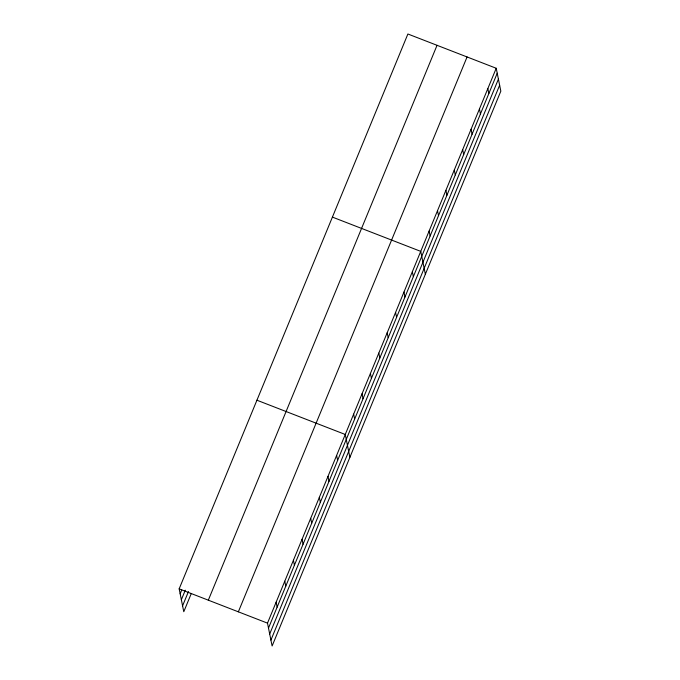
<?xml version="1.0" encoding="UTF-8"?>
<svg xmlns="http://www.w3.org/2000/svg" width="680" height="680" viewBox="0 0 680 680"><rect width="100%" height="100%" fill="white"/><g stroke="black" fill="none" stroke-linecap="round" stroke-linejoin="round"><path stroke-width="1.02" d="M191.242 593.631L183.779 611.736L179.163 588.863L407.889 34L496.221 68.263L500.837 91.137L272.111 646L267.495 623.135L496.221 68.263M180.166 593.818L181.738 590.01M181.356 599.726L185.283 590.206M182.589 605.821L188.479 591.532M208.318 600.177L437.044 45.305M238.349 611.821L467.075 56.959M268.498 628.082L497.225 73.219M269.688 633.998L498.414 79.127M270.912 640.084L499.638 85.221M332.409 217.107L420.741 251.371L425.357 274.244M256.929 400.214L345.262 434.477L349.877 457.342M179.163 588.863L267.495 623.135M487.832 88.612L488.835 93.559M479.451 108.953L480.445 113.908M471.062 129.302L472.065 134.257M462.672 149.643L463.675 154.598M454.291 169.992L455.285 174.947M445.901 190.34L446.904 195.287M437.512 210.681L438.515 215.636M429.131 231.03L430.125 235.977M412.352 271.719L413.355 276.666M403.971 292.06L404.966 297.015M395.582 312.409L396.584 317.356M387.192 332.75L388.195 337.705M378.811 353.099L379.805 358.046M370.421 373.439L371.425 378.394M362.032 393.788L363.035 398.743M353.651 414.128L354.646 419.084M336.625 455.438L337.62 460.394M327.981 476.399L328.984 481.355M319.337 497.361L320.339 502.316M310.7 518.321L311.695 523.277M302.056 539.283L303.059 544.238M293.42 560.244L294.414 565.199M284.775 581.213L285.778 586.16M276.139 602.174L277.134 607.121"/></g></svg>
